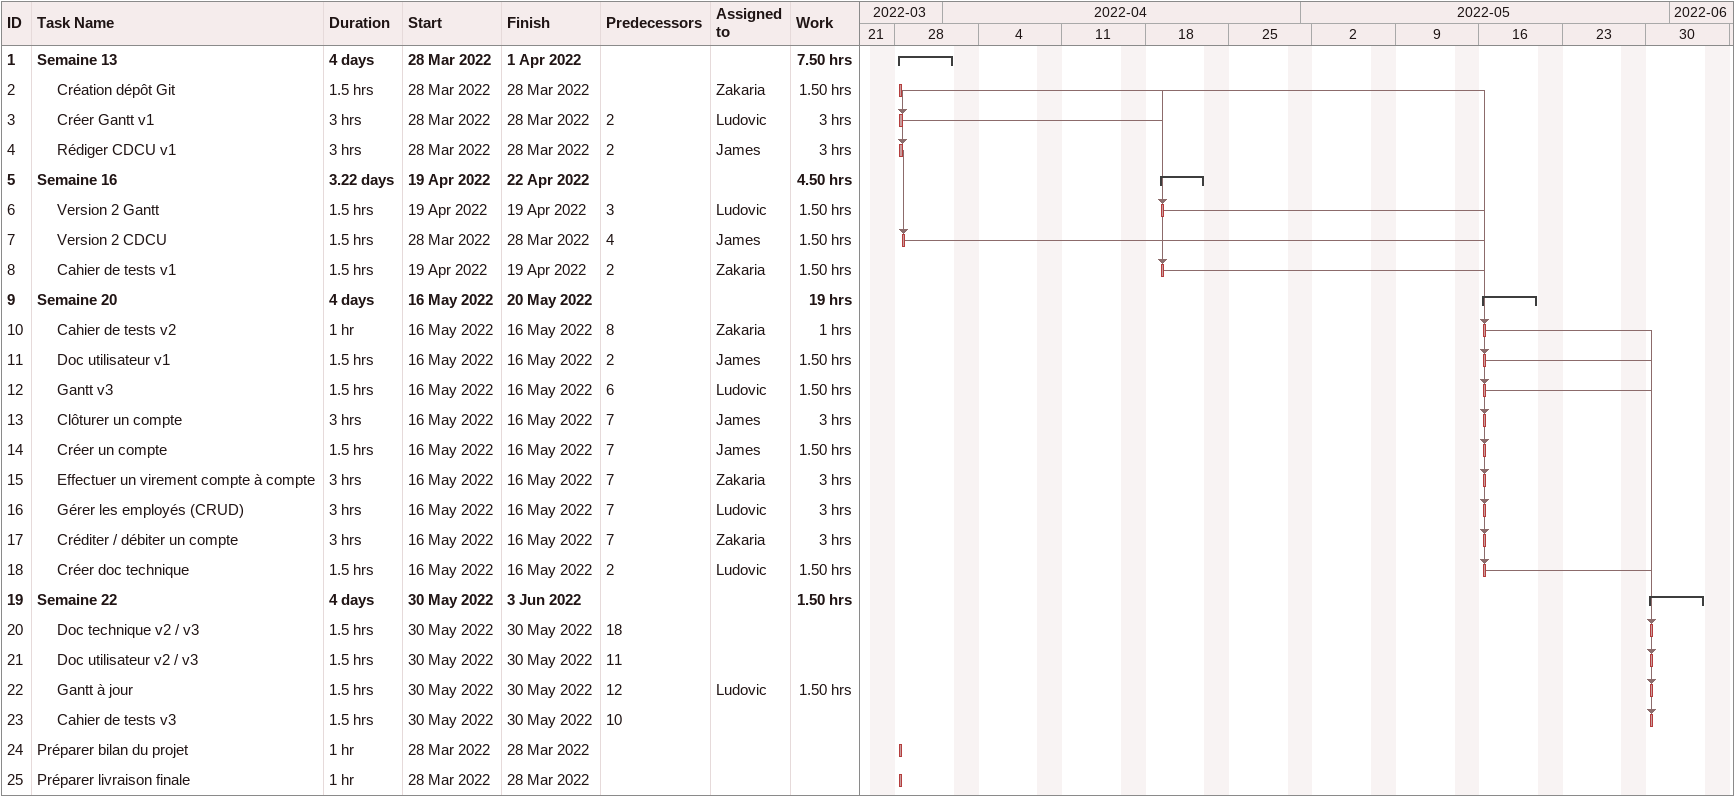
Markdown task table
| ID | Level | Task | Duration | Start | Finish | Predecessors | Resources | Work (h) |
|---|---|---|---|---|---|---|---|---|
| 1 | 1 | **Semaine 13** | 4d | 2022-03-28 | 2022-04-01 |  |  | 7.50 |
| 2 | 2 | Création dépôt Git | 1.5h | 2022-03-28 | 2022-03-28 |  | Zakaria | 1.50 |
| 3 | 2 | Créer Gantt v1 | 3h | 2022-03-28 | 2022-03-28 | 2 | Ludovic | 3 |
| 4 | 2 | Rédiger CDCU v1 | 3h | 2022-03-28 | 2022-03-28 | 2 | James | 3 |
| 5 | 1 | **Semaine 16** | 3.22d | 2022-04-19 | 2022-04-22 |  |  | 4.50 |
| 6 | 2 | Version 2 Gantt | 1.5h | 2022-04-19 | 2022-04-19 | 3 | Ludovic | 1.50 |
| 7 | 2 | Version 2 CDCU | 1.5h | 2022-03-28 | 2022-03-28 | 4 | James | 1.50 |
| 8 | 2 | Cahier de tests v1 | 1.5h | 2022-04-19 | 2022-04-19 | 2 | Zakaria | 1.50 |
| 9 | 1 | **Semaine 20** | 4d | 2022-05-16 | 2022-05-20 |  |  | 19 |
| 10 | 2 | Cahier de tests v2 | 1h | 2022-05-16 | 2022-05-16 | 8 | Zakaria | 1 |
| 11 | 2 | Doc utilisateur v1 | 1.5h | 2022-05-16 | 2022-05-16 | 2 | James | 1.50 |
| 12 | 2 | Gantt v3 | 1.5h | 2022-05-16 | 2022-05-16 | 6 | Ludovic | 1.50 |
| 13 | 2 | Clôturer un compte | 3h | 2022-05-16 | 2022-05-16 | 7 | James | 3 |
| 14 | 2 | Créer un compte | 1.5h | 2022-05-16 | 2022-05-16 | 7 | James | 1.50 |
| 15 | 2 | Effectuer un virement compte à compte | 3h | 2022-05-16 | 2022-05-16 | 7 | Zakaria | 3 |
| 16 | 2 | Gérer les employés (CRUD) | 3h | 2022-05-16 | 2022-05-16 | 7 | Ludovic | 3 |
| 17 | 2 | Créditer / débiter un compte | 3h | 2022-05-16 | 2022-05-16 | 7 | Zakaria | 3 |
| 18 | 2 | Créer doc technique | 1.5h | 2022-05-16 | 2022-05-16 | 2 | Ludovic | 1.50 |
| 19 | 1 | **Semaine 22** | 4d | 2022-05-30 | 2022-06-03 |  |  | 1.50 |
| 20 | 2 | Doc technique v2 / v3 | 1.5h | 2022-05-30 | 2022-05-30 | 18 |  |  |
| 21 | 2 | Doc utilisateur v2 / v3 | 1.5h | 2022-05-30 | 2022-05-30 | 11 |  |  |
| 22 | 2 | Gantt à jour | 1.5h | 2022-05-30 | 2022-05-30 | 12 | Ludovic | 1.50 |
| 23 | 2 | Cahier de tests v3 | 1.5h | 2022-05-30 | 2022-05-30 | 10 |  |  |
| 24 | 1 | Préparer bilan du projet | 1h | 2022-03-28 | 2022-03-28 |  |  |  |
| 25 | 1 | Préparer livraison finale | 1h | 2022-03-28 | 2022-03-28 |  |  |  |
